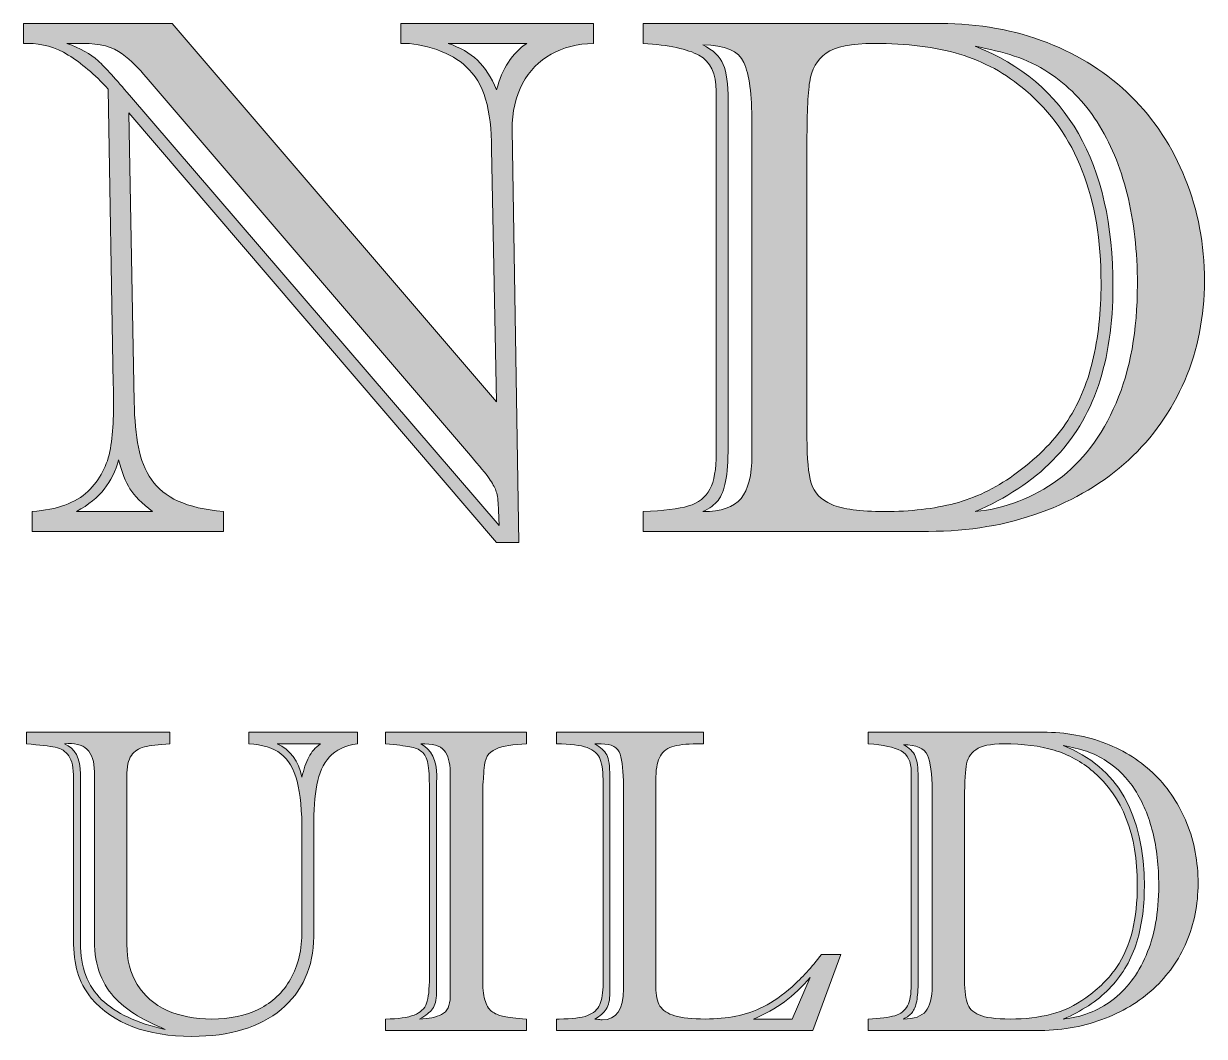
# Model space of a CAD drawing. Extents: x 489590 to 931630, y 16852 to 52972.
# Drawn here: x 492249.5 to 492321.1, y 52645.3 to 52706.8 of the extents above; entities that cross this region are included whole.
import ezdxf

# ---------------------------------------------------------------- set-up
doc = ezdxf.new("R2010")
doc.units = 0
doc.header["$LTSCALE"] = 50
doc.layers.add('Layer 1', color=7, linetype='Continuous')

# ---------------------------------------------------------------- blocks, each defined once
blk = doc.blocks.new('block 23')
at = {"layer": 'Layer 1', "lineweight": 5, "true_color": 0x969999}
h = blk.add_hatch(color=252, dxfattribs=at)
h.dxf.hatch_style = 2
edge = h.paths.add_edge_path()
edge.add_spline(control_points=[(19.4436, -11.1754), (19.4436, -11.1754), (19.4436, -11.1486), (19.4436, -11.1486), (19.4436, -11.1486), (19.7042, -11.1486), (19.7042, -11.1486), (19.7042, -11.1486), (19.7042, -11.1754), (19.7042, -11.1754), (19.6825, -11.176), (19.6634, -11.1809), (19.647, -11.19), (19.6306, -11.1991), (19.6177, -11.2123), (19.6083, -11.2297), (19.5989, -11.2471), (19.5942, -11.2679), (19.5942, -11.2923), (19.5942, -11.2923), (19.6034, -11.8511), (19.6034, -11.8511), (19.6034, -11.8511), (19.5732, -11.8511), (19.5732, -11.8511), (19.5732, -11.8511), (19.0753, -11.2694), (19.0753, -11.2694), (19.0753, -11.2694), (19.0826, -11.6606), (19.0826, -11.6606), (19.0833, -11.6849), (19.0852, -11.7055), (19.0885, -11.7222), (19.0917, -11.739), (19.0976, -11.7535), (19.106, -11.7658), (19.1145, -11.7781), (19.1266, -11.7879), (19.1423, -11.795), (19.1581, -11.8022), (19.1784, -11.8069), (19.2035, -11.8092), (19.2035, -11.8092), (19.2035, -11.836), (19.2035, -11.836), (19.2035, -11.836), (18.9448, -11.836), (18.9448, -11.836), (18.9448, -11.836), (18.9448, -11.8092), (18.9448, -11.8092), (18.9786, -11.8066), (19.0036, -11.7975), (19.02, -11.7819), (19.0364, -11.7663), (19.0466, -11.7469), (19.0505, -11.7237), (19.0544, -11.7005), (19.0557, -11.6713), (19.0544, -11.6362), (19.0544, -11.6362), (19.0476, -11.2373), (19.0476, -11.2373), (19.0291, -11.2171), (19.011, -11.2018), (18.9935, -11.1912), (18.976, -11.1807), (18.9578, -11.1754), (18.9389, -11.1754), (18.9389, -11.1754), (18.9331, -11.1754), (18.9331, -11.1754), (18.9331, -11.1754), (18.9331, -11.1486), (18.9331, -11.1486), (18.9331, -11.1486), (19.1343, -11.1486), (19.1343, -11.1486), (19.1343, -11.1486), (19.5732, -11.6606), (19.5732, -11.6606), (19.5732, -11.6606), (19.5664, -11.3181), (19.5664, -11.3181), (19.5664, -11.2918), (19.5637, -11.2695), (19.5583, -11.2511), (19.553, -11.2328), (19.544, -11.2179), (19.5313, -11.2066), (19.5222, -11.1975), (19.5091, -11.1899), (19.4921, -11.1839), (19.475, -11.1779), (19.4589, -11.1751), (19.4436, -11.1754)], knot_values=[0, 0, 0, 0, 1, 1, 1, 2, 2, 2, 3, 3, 3, 4, 4, 4, 5, 5, 5, 6, 6, 6, 7, 7, 7, 8, 8, 8, 9, 9, 9, 10, 10, 10, 11, 11, 11, 12, 12, 12, 13, 13, 13, 14, 14, 14, 15, 15, 15, 16, 16, 16, 17, 17, 17, 18, 18, 18, 19, 19, 19, 20, 20, 20, 21, 21, 21, 22, 22, 22, 23, 23, 23, 24, 24, 24, 25, 25, 25, 26, 26, 26, 27, 27, 27, 28, 28, 28, 29, 29, 29, 30, 30, 30, 31, 31, 31, 32, 32, 32, 32], degree=3, periodic=0)
edge = h.paths.add_edge_path()
edge.add_spline(control_points=[(19.5376, -11.7332), (19.5376, -11.7332), (19.0987, -11.2212), (19.0987, -11.2212), (19.0896, -11.2095), (19.0788, -11.1989), (19.0663, -11.1895), (19.0538, -11.1801), (19.0362, -11.1754), (19.0135, -11.1754), (19.0135, -11.1754), (18.9915, -11.1754), (18.9915, -11.1754), (19.0097, -11.1819), (19.0239, -11.1898), (19.0339, -11.199), (19.044, -11.2083), (19.0581, -11.2238), (19.0763, -11.2455), (19.0763, -11.2455), (19.5766, -11.8282), (19.5766, -11.8282), (19.5763, -11.8187), (19.5759, -11.8096), (19.5754, -11.8007), (19.5749, -11.7917), (19.5738, -11.7851), (19.5722, -11.7807), (19.5706, -11.7763), (19.5675, -11.7709), (19.563, -11.7644), (19.5584, -11.7579), (19.55, -11.7475), (19.5376, -11.7332)], knot_values=[0, 0, 0, 0, 1, 1, 1, 2, 2, 2, 3, 3, 3, 4, 4, 4, 5, 5, 5, 6, 6, 6, 7, 7, 7, 8, 8, 8, 9, 9, 9, 10, 10, 10, 11, 11, 11, 11], degree=3, periodic=0)
edge = h.paths.add_edge_path()
edge.add_spline(control_points=[(19.0047, -11.8092), (19.0047, -11.8092), (19.1075, -11.8092), (19.1075, -11.8092), (19.0932, -11.7981), (19.083, -11.7879), (19.077, -11.7785), (19.071, -11.7691), (19.0659, -11.7559), (19.0617, -11.739), (19.0575, -11.7543), (19.051, -11.7675), (19.0422, -11.7787), (19.0334, -11.7899), (19.0209, -11.8001), (19.0047, -11.8092)], knot_values=[0, 0, 0, 0, 1, 1, 1, 2, 2, 2, 3, 3, 3, 4, 4, 4, 5, 5, 5, 5], degree=3, periodic=0)
edge = h.paths.add_edge_path()
edge.add_spline(control_points=[(19.6141, -11.1754), (19.6141, -11.1754), (19.5074, -11.1754), (19.5074, -11.1754), (19.5237, -11.1809), (19.5369, -11.1885), (19.5471, -11.1983), (19.5574, -11.208), (19.5661, -11.2214), (19.5732, -11.2382), (19.5807, -11.2093), (19.5943, -11.1884), (19.6141, -11.1754)], knot_values=[0, 0, 0, 0, 1, 1, 1, 2, 2, 2, 3, 3, 3, 4, 4, 4, 4], degree=3, periodic=0)
h = blk.add_hatch(color=252, dxfattribs=at)
h.dxf.hatch_style = 2
edge = h.paths.add_edge_path()
edge.add_spline(control_points=[(20.1578, -11.836), (20.1578, -11.836), (19.7715, -11.836), (19.7715, -11.836), (19.7715, -11.836), (19.7715, -11.8092), (19.7715, -11.8092), (19.7988, -11.8082), (19.8192, -11.8057), (19.8329, -11.8016), (19.8465, -11.7976), (19.8562, -11.79), (19.8618, -11.779), (19.8675, -11.7679), (19.8704, -11.7517), (19.8704, -11.7303), (19.8704, -11.7303), (19.8704, -11.2402), (19.8704, -11.2402), (19.8704, -11.2162), (19.8626, -11.1999), (19.847, -11.1915), (19.8314, -11.183), (19.8062, -11.1777), (19.7715, -11.1754), (19.7715, -11.1754), (19.7715, -11.1486), (19.7715, -11.1486), (19.7715, -11.1486), (20.1739, -11.1486), (20.1739, -11.1486), (20.2261, -11.1486), (20.2743, -11.1572), (20.3183, -11.1744), (20.3623, -11.1916), (20.4001, -11.2159), (20.4318, -11.2472), (20.4635, -11.2786), (20.4879, -11.3157), (20.5051, -11.3586), (20.5223, -11.4014), (20.531, -11.4476), (20.531, -11.4969), (20.531, -11.5453), (20.5221, -11.5902), (20.5044, -11.6316), (20.4867, -11.673), (20.4613, -11.709), (20.4282, -11.7395), (20.395, -11.77), (20.3553, -11.7937), (20.3091, -11.8106), (20.2628, -11.8275), (20.2124, -11.836), (20.1578, -11.836)], knot_values=[0, 0, 0, 0, 1, 1, 1, 2, 2, 2, 3, 3, 3, 4, 4, 4, 5, 5, 5, 6, 6, 6, 7, 7, 7, 8, 8, 8, 9, 9, 9, 10, 10, 10, 11, 11, 11, 12, 12, 12, 13, 13, 13, 14, 14, 14, 15, 15, 15, 16, 16, 16, 17, 17, 17, 18, 18, 18, 18], degree=3, periodic=0)
edge = h.paths.add_edge_path()
edge.add_spline(control_points=[(19.9186, -11.7332), (19.9186, -11.7332), (19.9186, -11.2831), (19.9186, -11.2831), (19.9186, -11.2444), (19.915, -11.2172), (19.9079, -11.2015), (19.9007, -11.1857), (19.8822, -11.1777), (19.8523, -11.1773), (19.8663, -11.1845), (19.8755, -11.1933), (19.8799, -11.2039), (19.8842, -11.2145), (19.8864, -11.2306), (19.8864, -11.2524), (19.8864, -11.2524), (19.8864, -11.721), (19.8864, -11.721), (19.8864, -11.7411), (19.8853, -11.7569), (19.883, -11.7683), (19.8808, -11.7796), (19.8773, -11.7882), (19.8728, -11.7941), (19.8683, -11.7999), (19.8614, -11.805), (19.8523, -11.8092), (19.877, -11.8092), (19.8942, -11.8033), (19.904, -11.7914), (19.9137, -11.7795), (19.9186, -11.7601), (19.9186, -11.7332)], knot_values=[0, 0, 0, 0, 1, 1, 1, 2, 2, 2, 3, 3, 3, 4, 4, 4, 5, 5, 5, 6, 6, 6, 7, 7, 7, 8, 8, 8, 9, 9, 9, 10, 10, 10, 11, 11, 11, 11], degree=3, periodic=0)
edge = h.paths.add_edge_path()
edge.add_spline(control_points=[(19.9931, -11.3162), (19.9931, -11.3162), (19.9931, -11.7093), (19.9931, -11.7093), (19.9931, -11.7376), (19.9951, -11.7581), (19.999, -11.7709), (20.0029, -11.7838), (20.0121, -11.7933), (20.0267, -11.7997), (20.0414, -11.806), (20.065, -11.8092), (20.0979, -11.8092), (20.1333, -11.8092), (20.1649, -11.8055), (20.1929, -11.7982), (20.2208, -11.7909), (20.2474, -11.7781), (20.2727, -11.76), (20.3026, -11.7385), (20.326, -11.7154), (20.3429, -11.6906), (20.3598, -11.6657), (20.372, -11.6374), (20.3797, -11.6058), (20.3873, -11.5741), (20.3911, -11.5388), (20.3911, -11.4998), (20.3911, -11.3839), (20.3572, -11.297), (20.2893, -11.2392), (20.2624, -11.2162), (20.2325, -11.1997), (20.1997, -11.19), (20.1669, -11.1803), (20.1282, -11.1754), (20.0838, -11.1754), (20.0532, -11.1754), (20.0317, -11.1799), (20.0192, -11.1888), (20.0067, -11.1977), (19.9992, -11.2105), (19.9968, -11.2273), (19.9943, -11.244), (19.9931, -11.2736), (19.9931, -11.3162)], knot_values=[0, 0, 0, 0, 1, 1, 1, 2, 2, 2, 3, 3, 3, 4, 4, 4, 5, 5, 5, 6, 6, 6, 7, 7, 7, 8, 8, 8, 9, 9, 9, 10, 10, 10, 11, 11, 11, 12, 12, 12, 13, 13, 13, 14, 14, 14, 15, 15, 15, 15], degree=3, periodic=0)
edge = h.paths.add_edge_path()
edge.add_spline(control_points=[(20.2206, -11.8092), (20.2622, -11.805), (20.2995, -11.7906), (20.3327, -11.7663), (20.3658, -11.7419), (20.392, -11.7074), (20.4114, -11.6625), (20.4307, -11.6177), (20.4403, -11.5641), (20.4403, -11.5018), (20.4403, -11.457), (20.4357, -11.4161), (20.4264, -11.379), (20.4172, -11.342), (20.4036, -11.3096), (20.3858, -11.2818), (20.3679, -11.2541), (20.3462, -11.2319), (20.3205, -11.2153), (20.3056, -11.2053), (20.29, -11.1976), (20.2737, -11.1925), (20.2575, -11.1873), (20.2398, -11.1829), (20.2206, -11.1793), (20.345, -11.2283), (20.4072, -11.3368), (20.4072, -11.5047), (20.4072, -11.5551), (20.4006, -11.5997), (20.3875, -11.6387), (20.3743, -11.6776), (20.3538, -11.7113), (20.3259, -11.7398), (20.2979, -11.7682), (20.2628, -11.7913), (20.2206, -11.8092)], knot_values=[0, 0, 0, 0, 1, 1, 1, 2, 2, 2, 3, 3, 3, 4, 4, 4, 5, 5, 5, 6, 6, 6, 7, 7, 7, 8, 8, 8, 9, 9, 9, 10, 10, 10, 11, 11, 11, 12, 12, 12, 12], degree=3, periodic=0)
h = blk.add_hatch(color=252, dxfattribs=at)
h.dxf.hatch_style = 2
edge = h.paths.add_edge_path()
edge.add_spline(control_points=[(19.0006, -12.3888), (19.0006, -12.3888), (19.0006, -12.1706), (19.0006, -12.1706), (19.0006, -12.1563), (18.9985, -12.1461), (18.9942, -12.1399), (18.9899, -12.1337), (18.9838, -12.1298), (18.9758, -12.1283), (18.9679, -12.1267), (18.9549, -12.1252), (18.9368, -12.1237), (18.9368, -12.1237), (18.9368, -12.1079), (18.9368, -12.1079), (18.9368, -12.1079), (19.1309, -12.1079), (19.1309, -12.1079), (19.1309, -12.1079), (19.1309, -12.1237), (19.1309, -12.1237), (19.1156, -12.1246), (19.1042, -12.126), (19.0965, -12.1278), (19.0889, -12.1297), (19.083, -12.1335), (19.0789, -12.1394), (19.0748, -12.1453), (19.0728, -12.1548), (19.0728, -12.1678), (19.0728, -12.1678), (19.0728, -12.3951), (19.0728, -12.3951), (19.0728, -12.4161), (19.0775, -12.4343), (19.0869, -12.4496), (19.0964, -12.465), (19.1098, -12.4766), (19.1272, -12.4845), (19.1445, -12.4923), (19.1648, -12.4962), (19.1879, -12.4962), (19.2121, -12.4962), (19.2333, -12.4917), (19.2516, -12.4827), (19.2698, -12.4738), (19.2841, -12.4602), (19.2944, -12.4421), (19.3047, -12.4239), (19.3098, -12.4021), (19.3098, -12.3765), (19.3098, -12.3765), (19.3098, -12.2445), (19.3098, -12.2445), (19.3098, -12.2147), (19.3076, -12.1914), (19.3032, -12.1744), (19.2989, -12.1574), (19.2915, -12.1449), (19.2812, -12.137), (19.2709, -12.1291), (19.2564, -12.1246), (19.2377, -12.1237), (19.2377, -12.1237), (19.2377, -12.1079), (19.2377, -12.1079), (19.2377, -12.1079), (19.3849, -12.1079), (19.3849, -12.1079), (19.3849, -12.1079), (19.3849, -12.1237), (19.3849, -12.1237), (19.3681, -12.126), (19.3554, -12.1319), (19.3469, -12.1414), (19.3384, -12.151), (19.3327, -12.1635), (19.3299, -12.1791), (19.327, -12.1947), (19.3256, -12.2139), (19.3256, -12.2368), (19.3256, -12.2368), (19.3256, -12.3848), (19.3256, -12.3848), (19.3256, -12.4052), (19.3218, -12.4238), (19.3143, -12.4405), (19.3067, -12.4572), (19.2958, -12.4715), (19.2815, -12.4834), (19.2672, -12.4954), (19.2499, -12.5044), (19.2298, -12.5105), (19.2097, -12.5166), (19.1867, -12.5197), (19.1609, -12.5197), (19.0995, -12.5197), (19.0541, -12.5024), (19.0247, -12.4678), (19.0157, -12.4568), (19.0094, -12.4451), (19.0059, -12.4329), (19.0024, -12.4207), (19.0006, -12.406), (19.0006, -12.3888)], knot_values=[0, 0, 0, 0, 1, 1, 1, 2, 2, 2, 3, 3, 3, 4, 4, 4, 5, 5, 5, 6, 6, 6, 7, 7, 7, 8, 8, 8, 9, 9, 9, 10, 10, 10, 11, 11, 11, 12, 12, 12, 13, 13, 13, 14, 14, 14, 15, 15, 15, 16, 16, 16, 17, 17, 17, 18, 18, 18, 19, 19, 19, 20, 20, 20, 21, 21, 21, 22, 22, 22, 23, 23, 23, 24, 24, 24, 25, 25, 25, 26, 26, 26, 27, 27, 27, 28, 28, 28, 29, 29, 29, 30, 30, 30, 31, 31, 31, 32, 32, 32, 33, 33, 33, 34, 34, 34, 35, 35, 35, 35], degree=3, periodic=0)
edge = h.paths.add_edge_path()
edge.add_spline(control_points=[(19.0289, -12.3905), (19.0289, -12.3905), (19.0289, -12.1617), (19.0289, -12.1617), (19.0289, -12.1335), (19.0154, -12.1208), (18.9883, -12.1237), (19.0028, -12.1294), (19.0101, -12.1432), (19.0101, -12.1649), (19.0101, -12.1649), (19.0101, -12.3934), (19.0101, -12.3934), (19.0101, -12.4261), (19.0196, -12.4516), (19.0387, -12.47), (19.0578, -12.4884), (19.0864, -12.5018), (19.1246, -12.5102), (19.1099, -12.5039), (19.0974, -12.4978), (19.0871, -12.4917), (19.0768, -12.4857), (19.0671, -12.4782), (19.0582, -12.4693), (19.0492, -12.4603), (19.0421, -12.4492), (19.0368, -12.4361), (19.0316, -12.4229), (19.0289, -12.4077), (19.0289, -12.3905)], knot_values=[0, 0, 0, 0, 1, 1, 1, 2, 2, 2, 3, 3, 3, 4, 4, 4, 5, 5, 5, 6, 6, 6, 7, 7, 7, 8, 8, 8, 9, 9, 9, 10, 10, 10, 10], degree=3, periodic=0)
edge = h.paths.add_edge_path()
edge.add_spline(control_points=[(19.335, -12.1237), (19.335, -12.1237), (19.2763, -12.1237), (19.2763, -12.1237), (19.2939, -12.1317), (19.3051, -12.1468), (19.3098, -12.1689), (19.3121, -12.158), (19.3151, -12.149), (19.3189, -12.1417), (19.3226, -12.1345), (19.328, -12.1285), (19.335, -12.1237)], knot_values=[0, 0, 0, 0, 1, 1, 1, 2, 2, 2, 3, 3, 3, 4, 4, 4, 4], degree=3, periodic=0)
h = blk.add_hatch(color=252, dxfattribs=at)
h.dxf.hatch_style = 2
edge = h.paths.add_edge_path()
edge.add_spline(control_points=[(19.4229, -12.1079), (19.4229, -12.1079), (19.6136, -12.1079), (19.6136, -12.1079), (19.6136, -12.1079), (19.6136, -12.1237), (19.6136, -12.1237), (19.5957, -12.1241), (19.5818, -12.1264), (19.572, -12.1307), (19.5621, -12.135), (19.5568, -12.1436), (19.5561, -12.1566), (19.5557, -12.1646), (19.5553, -12.171), (19.5549, -12.1756), (19.5546, -12.1803), (19.5544, -12.1824), (19.5544, -12.1818), (19.5544, -12.1818), (19.5544, -12.4458), (19.5544, -12.4458), (19.5544, -12.4571), (19.5556, -12.466), (19.5579, -12.4727), (19.5603, -12.4794), (19.5637, -12.4842), (19.5681, -12.487), (19.5725, -12.4899), (19.5776, -12.4918), (19.5833, -12.4929), (19.589, -12.494), (19.5991, -12.4951), (19.6136, -12.4962), (19.6136, -12.4962), (19.6136, -12.5119), (19.6136, -12.5119), (19.6136, -12.5119), (19.4229, -12.5119), (19.4229, -12.5119), (19.4229, -12.5119), (19.4229, -12.4962), (19.4229, -12.4962), (19.4399, -12.496), (19.4528, -12.4942), (19.4615, -12.4909), (19.4701, -12.4876), (19.4758, -12.4822), (19.4783, -12.4749), (19.4809, -12.4675), (19.4822, -12.4558), (19.4822, -12.4398), (19.4822, -12.4398), (19.4822, -12.1841), (19.4822, -12.1841), (19.4822, -12.1688), (19.4815, -12.1575), (19.4801, -12.1502), (19.4786, -12.1428), (19.4759, -12.1375), (19.4719, -12.1343), (19.4679, -12.131), (19.4625, -12.1288), (19.4557, -12.1276), (19.4489, -12.1263), (19.438, -12.125), (19.4229, -12.1237), (19.4229, -12.1237), (19.4229, -12.1079), (19.4229, -12.1079)], knot_values=[0, 0, 0, 0, 1, 1, 1, 2, 2, 2, 3, 3, 3, 4, 4, 4, 5, 5, 5, 6, 6, 6, 7, 7, 7, 8, 8, 8, 9, 9, 9, 10, 10, 10, 11, 11, 11, 12, 12, 12, 13, 13, 13, 14, 14, 14, 15, 15, 15, 16, 16, 16, 17, 17, 17, 18, 18, 18, 19, 19, 19, 20, 20, 20, 21, 21, 21, 22, 22, 22, 23, 23, 23, 23], degree=3, periodic=0)
edge = h.paths.add_edge_path()
edge.add_spline(control_points=[(19.4917, -12.1758), (19.4917, -12.1758), (19.4917, -12.461), (19.4917, -12.461), (19.4917, -12.4707), (19.4899, -12.4779), (19.4865, -12.4824), (19.4831, -12.487), (19.4772, -12.4916), (19.4688, -12.4962), (19.4812, -12.4958), (19.4912, -12.4938), (19.4988, -12.49), (19.5065, -12.4863), (19.5103, -12.4781), (19.5103, -12.4656), (19.5103, -12.4656), (19.5103, -12.1617), (19.5103, -12.1617), (19.5103, -12.1488), (19.5076, -12.139), (19.5022, -12.1326), (19.4969, -12.1261), (19.4863, -12.1231), (19.4705, -12.1237), (19.485, -12.1313), (19.4922, -12.1458), (19.4922, -12.1672), (19.4922, -12.1687), (19.4922, -12.1702), (19.4921, -12.1715), (19.492, -12.1728), (19.4918, -12.1743), (19.4917, -12.1758)], knot_values=[0, 0, 0, 0, 1, 1, 1, 2, 2, 2, 3, 3, 3, 4, 4, 4, 5, 5, 5, 6, 6, 6, 7, 7, 7, 8, 8, 8, 9, 9, 9, 10, 10, 10, 11, 11, 11, 11], degree=3, periodic=0)
h = blk.add_hatch(color=252, dxfattribs=at)
h.dxf.hatch_style = 2
edge = h.paths.add_edge_path()
edge.add_spline(control_points=[(19.6543, -12.1237), (19.6543, -12.1237), (19.6543, -12.1079), (19.6543, -12.1079), (19.6543, -12.1079), (19.8533, -12.1079), (19.8533, -12.1079), (19.8533, -12.1079), (19.8533, -12.1237), (19.8533, -12.1237), (19.8533, -12.1237), (19.8444, -12.1237), (19.8444, -12.1237), (19.8295, -12.1237), (19.8181, -12.125), (19.8102, -12.1277), (19.8023, -12.1303), (19.7967, -12.1353), (19.7934, -12.1424), (19.7902, -12.1496), (19.7886, -12.1598), (19.7886, -12.1729), (19.7886, -12.1729), (19.7886, -12.4532), (19.7886, -12.4532), (19.7886, -12.4641), (19.7904, -12.4726), (19.7942, -12.4786), (19.7979, -12.4846), (19.8046, -12.489), (19.8143, -12.4919), (19.8241, -12.4948), (19.8378, -12.4962), (19.8556, -12.4962), (19.8706, -12.4962), (19.8845, -12.4949), (19.8971, -12.4925), (19.9097, -12.49), (19.9222, -12.4856), (19.9346, -12.4793), (19.947, -12.473), (19.9598, -12.464), (19.973, -12.4524), (19.9861, -12.4407), (19.9994, -12.4262), (20.0128, -12.4089), (20.0128, -12.4089), (20.0391, -12.4089), (20.0391, -12.4089), (20.0391, -12.4089), (20.001, -12.5119), (20.001, -12.5119), (20.001, -12.5119), (19.6543, -12.5119), (19.6543, -12.5119), (19.6543, -12.5119), (19.6543, -12.4962), (19.6543, -12.4962), (19.6543, -12.4962), (19.658, -12.4962), (19.658, -12.4962), (19.6752, -12.4962), (19.6879, -12.4946), (19.6961, -12.4915), (19.7043, -12.4883), (19.7099, -12.4834), (19.7128, -12.4766), (19.7158, -12.4698), (19.7173, -12.4603), (19.7173, -12.4481), (19.7173, -12.4481), (19.7173, -12.1772), (19.7173, -12.1772), (19.7173, -12.1629), (19.716, -12.1521), (19.7134, -12.1449), (19.7108, -12.1376), (19.705, -12.1323), (19.6959, -12.1288), (19.6869, -12.1254), (19.673, -12.1237), (19.6543, -12.1237)], knot_values=[0, 0, 0, 0, 1, 1, 1, 2, 2, 2, 3, 3, 3, 4, 4, 4, 5, 5, 5, 6, 6, 6, 7, 7, 7, 8, 8, 8, 9, 9, 9, 10, 10, 10, 11, 11, 11, 12, 12, 12, 13, 13, 13, 14, 14, 14, 15, 15, 15, 16, 16, 16, 17, 17, 17, 18, 18, 18, 19, 19, 19, 20, 20, 20, 21, 21, 21, 22, 22, 22, 23, 23, 23, 24, 24, 24, 25, 25, 25, 26, 26, 26, 27, 27, 27, 27], degree=3, periodic=0)
edge = h.paths.add_edge_path()
edge.add_spline(control_points=[(19.7264, -12.1678), (19.7264, -12.1678), (19.7264, -12.461), (19.7264, -12.461), (19.7264, -12.4703), (19.7248, -12.4776), (19.7214, -12.4827), (19.7181, -12.4879), (19.713, -12.4924), (19.7061, -12.4962), (19.7069, -12.4962), (19.7085, -12.4964), (19.711, -12.4968), (19.7134, -12.4971), (19.7151, -12.4973), (19.7158, -12.4973), (19.7351, -12.4973), (19.7448, -12.4834), (19.7448, -12.4555), (19.7448, -12.4555), (19.7448, -12.1806), (19.7448, -12.1806), (19.7448, -12.1614), (19.7433, -12.1471), (19.7403, -12.1377), (19.7374, -12.1284), (19.7288, -12.1237), (19.7147, -12.1237), (19.7147, -12.1237), (19.7061, -12.1237), (19.7061, -12.1237), (19.7139, -12.1283), (19.7193, -12.1332), (19.7221, -12.1386), (19.725, -12.1439), (19.7264, -12.1536), (19.7264, -12.1678)], knot_values=[0, 0, 0, 0, 1, 1, 1, 2, 2, 2, 3, 3, 3, 4, 4, 4, 5, 5, 5, 6, 6, 6, 7, 7, 7, 8, 8, 8, 9, 9, 9, 10, 10, 10, 11, 11, 11, 12, 12, 12, 12], degree=3, periodic=0)
edge = h.paths.add_edge_path()
edge.add_spline(control_points=[(19.9206, -12.4962), (19.9206, -12.4962), (19.973, -12.4962), (19.973, -12.4962), (19.973, -12.4962), (19.9976, -12.4398), (19.9976, -12.4398), (19.9867, -12.4528), (19.9751, -12.4638), (19.9628, -12.4728), (19.9505, -12.4819), (19.9364, -12.4897), (19.9206, -12.4962)], knot_values=[0, 0, 0, 0, 1, 1, 1, 2, 2, 2, 3, 3, 3, 4, 4, 4, 4], degree=3, periodic=0)
h = blk.add_hatch(color=252, dxfattribs=at)
h.dxf.hatch_style = 2
edge = h.paths.add_edge_path()
edge.add_spline(control_points=[(20.3031, -12.5119), (20.3031, -12.5119), (20.076, -12.5119), (20.076, -12.5119), (20.076, -12.5119), (20.076, -12.4962), (20.076, -12.4962), (20.0921, -12.4956), (20.1041, -12.4941), (20.1121, -12.4917), (20.1201, -12.4894), (20.1258, -12.4849), (20.1292, -12.4784), (20.1325, -12.472), (20.1342, -12.4624), (20.1342, -12.4498), (20.1342, -12.4498), (20.1342, -12.1617), (20.1342, -12.1617), (20.1342, -12.1476), (20.1296, -12.1381), (20.1204, -12.1331), (20.1113, -12.1282), (20.0965, -12.125), (20.076, -12.1237), (20.076, -12.1237), (20.076, -12.1079), (20.076, -12.1079), (20.076, -12.1079), (20.3125, -12.1079), (20.3125, -12.1079), (20.3433, -12.1079), (20.3716, -12.113), (20.3974, -12.1231), (20.4233, -12.1332), (20.4455, -12.1475), (20.4642, -12.1659), (20.4828, -12.1843), (20.4971, -12.2061), (20.5072, -12.2313), (20.5174, -12.2565), (20.5224, -12.2836), (20.5224, -12.3127), (20.5224, -12.3411), (20.5172, -12.3675), (20.5068, -12.3918), (20.4964, -12.4162), (20.4815, -12.4373), (20.462, -12.4552), (20.4425, -12.4732), (20.4192, -12.4871), (20.392, -12.497), (20.3648, -12.507), (20.3352, -12.5119), (20.3031, -12.5119)], knot_values=[0, 0, 0, 0, 1, 1, 1, 2, 2, 2, 3, 3, 3, 4, 4, 4, 5, 5, 5, 6, 6, 6, 7, 7, 7, 8, 8, 8, 9, 9, 9, 10, 10, 10, 11, 11, 11, 12, 12, 12, 13, 13, 13, 14, 14, 14, 15, 15, 15, 16, 16, 16, 17, 17, 17, 18, 18, 18, 18], degree=3, periodic=0)
edge = h.paths.add_edge_path()
edge.add_spline(control_points=[(20.1625, -12.4515), (20.1625, -12.4515), (20.1625, -12.187), (20.1625, -12.187), (20.1625, -12.1642), (20.1604, -12.1483), (20.1562, -12.139), (20.152, -12.1297), (20.1411, -12.125), (20.1236, -12.1248), (20.1318, -12.129), (20.1372, -12.1342), (20.1397, -12.1404), (20.1423, -12.1466), (20.1436, -12.1561), (20.1436, -12.1689), (20.1436, -12.1689), (20.1436, -12.4444), (20.1436, -12.4444), (20.1436, -12.4562), (20.1429, -12.4654), (20.1416, -12.4721), (20.1403, -12.4788), (20.1383, -12.4839), (20.1356, -12.4873), (20.1329, -12.4907), (20.1289, -12.4937), (20.1236, -12.4962), (20.1381, -12.4962), (20.1482, -12.4927), (20.1539, -12.4857), (20.1597, -12.4788), (20.1625, -12.4674), (20.1625, -12.4515)], knot_values=[0, 0, 0, 0, 1, 1, 1, 2, 2, 2, 3, 3, 3, 4, 4, 4, 5, 5, 5, 6, 6, 6, 7, 7, 7, 8, 8, 8, 9, 9, 9, 10, 10, 10, 11, 11, 11, 11], degree=3, periodic=0)
edge = h.paths.add_edge_path()
edge.add_spline(control_points=[(20.2063, -12.2064), (20.2063, -12.2064), (20.2063, -12.4375), (20.2063, -12.4375), (20.2063, -12.4541), (20.2075, -12.4662), (20.2098, -12.4737), (20.212, -12.4813), (20.2175, -12.4869), (20.2261, -12.4906), (20.2347, -12.4943), (20.2486, -12.4962), (20.2679, -12.4962), (20.2887, -12.4962), (20.3073, -12.494), (20.3237, -12.4897), (20.3401, -12.4855), (20.3558, -12.478), (20.3707, -12.4673), (20.3882, -12.4547), (20.402, -12.4411), (20.4119, -12.4265), (20.4218, -12.4119), (20.429, -12.3953), (20.4335, -12.3767), (20.438, -12.358), (20.4402, -12.3373), (20.4402, -12.3144), (20.4402, -12.2462), (20.4203, -12.1952), (20.3804, -12.1612), (20.3645, -12.1476), (20.347, -12.138), (20.3277, -12.1323), (20.3084, -12.1265), (20.2857, -12.1237), (20.2596, -12.1237), (20.2416, -12.1237), (20.229, -12.1263), (20.2216, -12.1316), (20.2143, -12.1368), (20.2099, -12.1443), (20.2085, -12.1542), (20.207, -12.164), (20.2063, -12.1814), (20.2063, -12.2064)], knot_values=[0, 0, 0, 0, 1, 1, 1, 2, 2, 2, 3, 3, 3, 4, 4, 4, 5, 5, 5, 6, 6, 6, 7, 7, 7, 8, 8, 8, 9, 9, 9, 10, 10, 10, 11, 11, 11, 12, 12, 12, 13, 13, 13, 14, 14, 14, 15, 15, 15, 15], degree=3, periodic=0)
edge = h.paths.add_edge_path()
edge.add_spline(control_points=[(20.34, -12.4962), (20.3645, -12.4937), (20.3864, -12.4853), (20.4059, -12.471), (20.4254, -12.4567), (20.4408, -12.4363), (20.4521, -12.41), (20.4635, -12.3837), (20.4692, -12.3522), (20.4692, -12.3155), (20.4692, -12.2892), (20.4665, -12.2651), (20.461, -12.2434), (20.4556, -12.2216), (20.4476, -12.2026), (20.4371, -12.1862), (20.4266, -12.1699), (20.4138, -12.1569), (20.3987, -12.1472), (20.3899, -12.1413), (20.3808, -12.1368), (20.3712, -12.1337), (20.3617, -12.1307), (20.3513, -12.1281), (20.34, -12.126), (20.4131, -12.1548), (20.4497, -12.2186), (20.4497, -12.3172), (20.4497, -12.3468), (20.4458, -12.3731), (20.4381, -12.396), (20.4304, -12.4189), (20.4183, -12.4387), (20.4019, -12.4554), (20.3855, -12.4721), (20.3648, -12.4857), (20.34, -12.4962)], knot_values=[0, 0, 0, 0, 1, 1, 1, 2, 2, 2, 3, 3, 3, 4, 4, 4, 5, 5, 5, 6, 6, 6, 7, 7, 7, 8, 8, 8, 9, 9, 9, 10, 10, 10, 11, 11, 11, 12, 12, 12, 12], degree=3, periodic=0)
at = {"layer": 'Layer 1', "color": 252, "lineweight": 5, "true_color": 0x969999}
for points, knots in [([(19.4436, -11.1754), (19.4436, -11.1754), (19.4436, -11.1486), (19.4436, -11.1486), (19.4436, -11.1486), (19.7042, -11.1486), (19.7042, -11.1486), (19.7042, -11.1486), (19.7042, -11.1754), (19.7042, -11.1754), (19.6825, -11.176), (19.6634, -11.1809), (19.647, -11.19), (19.6306, -11.1991), (19.6177, -11.2123), (19.6083, -11.2297), (19.5989, -11.2471), (19.5942, -11.2679), (19.5942, -11.2923), (19.5942, -11.2923), (19.6034, -11.8511), (19.6034, -11.8511), (19.6034, -11.8511), (19.5732, -11.8511), (19.5732, -11.8511), (19.5732, -11.8511), (19.0753, -11.2694), (19.0753, -11.2694), (19.0753, -11.2694), (19.0826, -11.6606), (19.0826, -11.6606), (19.0833, -11.6849), (19.0852, -11.7055), (19.0885, -11.7222), (19.0917, -11.739), (19.0976, -11.7535), (19.106, -11.7658), (19.1145, -11.7781), (19.1266, -11.7879), (19.1423, -11.795), (19.1581, -11.8022), (19.1784, -11.8069), (19.2035, -11.8092), (19.2035, -11.8092), (19.2035, -11.836), (19.2035, -11.836), (19.2035, -11.836), (18.9448, -11.836), (18.9448, -11.836), (18.9448, -11.836), (18.9448, -11.8092), (18.9448, -11.8092), (18.9786, -11.8066), (19.0036, -11.7975), (19.02, -11.7819), (19.0364, -11.7663), (19.0466, -11.7469), (19.0505, -11.7237), (19.0544, -11.7005), (19.0557, -11.6713), (19.0544, -11.6362), (19.0544, -11.6362), (19.0476, -11.2373), (19.0476, -11.2373), (19.0291, -11.2171), (19.011, -11.2018), (18.9935, -11.1912), (18.976, -11.1807), (18.9578, -11.1754), (18.9389, -11.1754), (18.9389, -11.1754), (18.9331, -11.1754), (18.9331, -11.1754), (18.9331, -11.1754), (18.9331, -11.1486), (18.9331, -11.1486), (18.9331, -11.1486), (19.1343, -11.1486), (19.1343, -11.1486), (19.1343, -11.1486), (19.5732, -11.6606), (19.5732, -11.6606), (19.5732, -11.6606), (19.5664, -11.3181), (19.5664, -11.3181), (19.5664, -11.2918), (19.5637, -11.2695), (19.5583, -11.2511), (19.553, -11.2328), (19.544, -11.2179), (19.5313, -11.2066), (19.5222, -11.1975), (19.5091, -11.1899), (19.4921, -11.1839), (19.475, -11.1779), (19.4589, -11.1751), (19.4436, -11.1754)], [0, 0, 0, 0, 1, 1, 1, 2, 2, 2, 3, 3, 3, 4, 4, 4, 5, 5, 5, 6, 6, 6, 7, 7, 7, 8, 8, 8, 9, 9, 9, 10, 10, 10, 11, 11, 11, 12, 12, 12, 13, 13, 13, 14, 14, 14, 15, 15, 15, 16, 16, 16, 17, 17, 17, 18, 18, 18, 19, 19, 19, 20, 20, 20, 21, 21, 21, 22, 22, 22, 23, 23, 23, 24, 24, 24, 25, 25, 25, 26, 26, 26, 27, 27, 27, 28, 28, 28, 29, 29, 29, 30, 30, 30, 31, 31, 31, 32, 32, 32, 32]), ([(20.1578, -11.836), (20.1578, -11.836), (19.7715, -11.836), (19.7715, -11.836), (19.7715, -11.836), (19.7715, -11.8092), (19.7715, -11.8092), (19.7988, -11.8082), (19.8192, -11.8057), (19.8329, -11.8016), (19.8465, -11.7976), (19.8562, -11.79), (19.8618, -11.779), (19.8675, -11.7679), (19.8704, -11.7517), (19.8704, -11.7303), (19.8704, -11.7303), (19.8704, -11.2402), (19.8704, -11.2402), (19.8704, -11.2162), (19.8626, -11.1999), (19.847, -11.1915), (19.8314, -11.183), (19.8062, -11.1777), (19.7715, -11.1754), (19.7715, -11.1754), (19.7715, -11.1486), (19.7715, -11.1486), (19.7715, -11.1486), (20.1739, -11.1486), (20.1739, -11.1486), (20.2261, -11.1486), (20.2743, -11.1572), (20.3183, -11.1744), (20.3623, -11.1916), (20.4001, -11.2159), (20.4318, -11.2472), (20.4635, -11.2786), (20.4879, -11.3157), (20.5051, -11.3586), (20.5223, -11.4014), (20.531, -11.4476), (20.531, -11.4969), (20.531, -11.5453), (20.5221, -11.5902), (20.5044, -11.6316), (20.4867, -11.673), (20.4613, -11.709), (20.4282, -11.7395), (20.395, -11.77), (20.3553, -11.7937), (20.3091, -11.8106), (20.2628, -11.8275), (20.2124, -11.836), (20.1578, -11.836)], [0, 0, 0, 0, 1, 1, 1, 2, 2, 2, 3, 3, 3, 4, 4, 4, 5, 5, 5, 6, 6, 6, 7, 7, 7, 8, 8, 8, 9, 9, 9, 10, 10, 10, 11, 11, 11, 12, 12, 12, 13, 13, 13, 14, 14, 14, 15, 15, 15, 16, 16, 16, 17, 17, 17, 18, 18, 18, 18]), ([(19.5376, -11.7332), (19.5376, -11.7332), (19.0987, -11.2212), (19.0987, -11.2212), (19.0896, -11.2095), (19.0788, -11.1989), (19.0663, -11.1895), (19.0538, -11.1801), (19.0362, -11.1754), (19.0135, -11.1754), (19.0135, -11.1754), (18.9915, -11.1754), (18.9915, -11.1754), (19.0097, -11.1819), (19.0239, -11.1898), (19.0339, -11.199), (19.044, -11.2083), (19.0581, -11.2238), (19.0763, -11.2455), (19.0763, -11.2455), (19.5766, -11.8282), (19.5766, -11.8282), (19.5763, -11.8187), (19.5759, -11.8096), (19.5754, -11.8007), (19.5749, -11.7917), (19.5738, -11.7851), (19.5722, -11.7807), (19.5706, -11.7763), (19.5675, -11.7709), (19.563, -11.7644), (19.5584, -11.7579), (19.55, -11.7475), (19.5376, -11.7332)], [0, 0, 0, 0, 1, 1, 1, 2, 2, 2, 3, 3, 3, 4, 4, 4, 5, 5, 5, 6, 6, 6, 7, 7, 7, 8, 8, 8, 9, 9, 9, 10, 10, 10, 11, 11, 11, 11]), ([(19.6141, -11.1754), (19.6141, -11.1754), (19.5074, -11.1754), (19.5074, -11.1754), (19.5237, -11.1809), (19.5369, -11.1885), (19.5471, -11.1983), (19.5574, -11.208), (19.5661, -11.2214), (19.5732, -11.2382), (19.5807, -11.2093), (19.5943, -11.1884), (19.6141, -11.1754)], [0, 0, 0, 0, 1, 1, 1, 2, 2, 2, 3, 3, 3, 4, 4, 4, 4]), ([(19.9186, -11.7332), (19.9186, -11.7332), (19.9186, -11.2831), (19.9186, -11.2831), (19.9186, -11.2444), (19.915, -11.2172), (19.9079, -11.2015), (19.9007, -11.1857), (19.8822, -11.1777), (19.8523, -11.1773), (19.8663, -11.1845), (19.8755, -11.1933), (19.8799, -11.2039), (19.8842, -11.2145), (19.8864, -11.2306), (19.8864, -11.2524), (19.8864, -11.2524), (19.8864, -11.721), (19.8864, -11.721), (19.8864, -11.7411), (19.8853, -11.7569), (19.883, -11.7683), (19.8808, -11.7796), (19.8773, -11.7882), (19.8728, -11.7941), (19.8683, -11.7999), (19.8614, -11.805), (19.8523, -11.8092), (19.877, -11.8092), (19.8942, -11.8033), (19.904, -11.7914), (19.9137, -11.7795), (19.9186, -11.7601), (19.9186, -11.7332)], [0, 0, 0, 0, 1, 1, 1, 2, 2, 2, 3, 3, 3, 4, 4, 4, 5, 5, 5, 6, 6, 6, 7, 7, 7, 8, 8, 8, 9, 9, 9, 10, 10, 10, 11, 11, 11, 11]), ([(19.9931, -11.3162), (19.9931, -11.3162), (19.9931, -11.7093), (19.9931, -11.7093), (19.9931, -11.7376), (19.9951, -11.7581), (19.999, -11.7709), (20.0029, -11.7838), (20.0121, -11.7933), (20.0267, -11.7997), (20.0414, -11.806), (20.065, -11.8092), (20.0979, -11.8092), (20.1333, -11.8092), (20.1649, -11.8055), (20.1929, -11.7982), (20.2208, -11.7909), (20.2474, -11.7781), (20.2727, -11.76), (20.3026, -11.7385), (20.326, -11.7154), (20.3429, -11.6906), (20.3598, -11.6657), (20.372, -11.6374), (20.3797, -11.6058), (20.3873, -11.5741), (20.3911, -11.5388), (20.3911, -11.4998), (20.3911, -11.3839), (20.3572, -11.297), (20.2893, -11.2392), (20.2624, -11.2162), (20.2325, -11.1997), (20.1997, -11.19), (20.1669, -11.1803), (20.1282, -11.1754), (20.0838, -11.1754), (20.0532, -11.1754), (20.0317, -11.1799), (20.0192, -11.1888), (20.0067, -11.1977), (19.9992, -11.2105), (19.9968, -11.2273), (19.9943, -11.244), (19.9931, -11.2736), (19.9931, -11.3162)], [0, 0, 0, 0, 1, 1, 1, 2, 2, 2, 3, 3, 3, 4, 4, 4, 5, 5, 5, 6, 6, 6, 7, 7, 7, 8, 8, 8, 9, 9, 9, 10, 10, 10, 11, 11, 11, 12, 12, 12, 13, 13, 13, 14, 14, 14, 15, 15, 15, 15]), ([(20.2206, -11.8092), (20.2622, -11.805), (20.2995, -11.7906), (20.3327, -11.7663), (20.3658, -11.7419), (20.392, -11.7074), (20.4114, -11.6625), (20.4307, -11.6177), (20.4403, -11.5641), (20.4403, -11.5018), (20.4403, -11.457), (20.4357, -11.4161), (20.4264, -11.379), (20.4172, -11.342), (20.4036, -11.3096), (20.3858, -11.2818), (20.3679, -11.2541), (20.3462, -11.2319), (20.3205, -11.2153), (20.3056, -11.2053), (20.29, -11.1976), (20.2737, -11.1925), (20.2575, -11.1873), (20.2398, -11.1829), (20.2206, -11.1793), (20.345, -11.2283), (20.4072, -11.3368), (20.4072, -11.5047), (20.4072, -11.5551), (20.4006, -11.5997), (20.3875, -11.6387), (20.3743, -11.6776), (20.3538, -11.7113), (20.3259, -11.7398), (20.2979, -11.7682), (20.2628, -11.7913), (20.2206, -11.8092)], [0, 0, 0, 0, 1, 1, 1, 2, 2, 2, 3, 3, 3, 4, 4, 4, 5, 5, 5, 6, 6, 6, 7, 7, 7, 8, 8, 8, 9, 9, 9, 10, 10, 10, 11, 11, 11, 12, 12, 12, 12]), ([(19.0047, -11.8092), (19.0047, -11.8092), (19.1075, -11.8092), (19.1075, -11.8092), (19.0932, -11.7981), (19.083, -11.7879), (19.077, -11.7785), (19.071, -11.7691), (19.0659, -11.7559), (19.0617, -11.739), (19.0575, -11.7543), (19.051, -11.7675), (19.0422, -11.7787), (19.0334, -11.7899), (19.0209, -11.8001), (19.0047, -11.8092)], [0, 0, 0, 0, 1, 1, 1, 2, 2, 2, 3, 3, 3, 4, 4, 4, 5, 5, 5, 5]), ([(19.0006, -12.3888), (19.0006, -12.3888), (19.0006, -12.1706), (19.0006, -12.1706), (19.0006, -12.1563), (18.9985, -12.1461), (18.9942, -12.1399), (18.9899, -12.1337), (18.9838, -12.1298), (18.9758, -12.1283), (18.9679, -12.1267), (18.9549, -12.1252), (18.9368, -12.1237), (18.9368, -12.1237), (18.9368, -12.1079), (18.9368, -12.1079), (18.9368, -12.1079), (19.1309, -12.1079), (19.1309, -12.1079), (19.1309, -12.1079), (19.1309, -12.1237), (19.1309, -12.1237), (19.1156, -12.1246), (19.1042, -12.126), (19.0965, -12.1278), (19.0889, -12.1297), (19.083, -12.1335), (19.0789, -12.1394), (19.0748, -12.1453), (19.0728, -12.1548), (19.0728, -12.1678), (19.0728, -12.1678), (19.0728, -12.3951), (19.0728, -12.3951), (19.0728, -12.4161), (19.0775, -12.4343), (19.0869, -12.4496), (19.0964, -12.465), (19.1098, -12.4766), (19.1272, -12.4845), (19.1445, -12.4923), (19.1648, -12.4962), (19.1879, -12.4962), (19.2121, -12.4962), (19.2333, -12.4917), (19.2516, -12.4827), (19.2698, -12.4738), (19.2841, -12.4602), (19.2944, -12.4421), (19.3047, -12.4239), (19.3098, -12.4021), (19.3098, -12.3765), (19.3098, -12.3765), (19.3098, -12.2445), (19.3098, -12.2445), (19.3098, -12.2147), (19.3076, -12.1914), (19.3032, -12.1744), (19.2989, -12.1574), (19.2915, -12.1449), (19.2812, -12.137), (19.2709, -12.1291), (19.2564, -12.1246), (19.2377, -12.1237), (19.2377, -12.1237), (19.2377, -12.1079), (19.2377, -12.1079), (19.2377, -12.1079), (19.3849, -12.1079), (19.3849, -12.1079), (19.3849, -12.1079), (19.3849, -12.1237), (19.3849, -12.1237), (19.3681, -12.126), (19.3554, -12.1319), (19.3469, -12.1414), (19.3384, -12.151), (19.3327, -12.1635), (19.3299, -12.1791), (19.327, -12.1947), (19.3256, -12.2139), (19.3256, -12.2368), (19.3256, -12.2368), (19.3256, -12.3848), (19.3256, -12.3848), (19.3256, -12.4052), (19.3218, -12.4238), (19.3143, -12.4405), (19.3067, -12.4572), (19.2958, -12.4715), (19.2815, -12.4834), (19.2672, -12.4954), (19.2499, -12.5044), (19.2298, -12.5105), (19.2097, -12.5166), (19.1867, -12.5197), (19.1609, -12.5197), (19.0995, -12.5197), (19.0541, -12.5024), (19.0247, -12.4678), (19.0157, -12.4568), (19.0094, -12.4451), (19.0059, -12.4329), (19.0024, -12.4207), (19.0006, -12.406), (19.0006, -12.3888)], [0, 0, 0, 0, 1, 1, 1, 2, 2, 2, 3, 3, 3, 4, 4, 4, 5, 5, 5, 6, 6, 6, 7, 7, 7, 8, 8, 8, 9, 9, 9, 10, 10, 10, 11, 11, 11, 12, 12, 12, 13, 13, 13, 14, 14, 14, 15, 15, 15, 16, 16, 16, 17, 17, 17, 18, 18, 18, 19, 19, 19, 20, 20, 20, 21, 21, 21, 22, 22, 22, 23, 23, 23, 24, 24, 24, 25, 25, 25, 26, 26, 26, 27, 27, 27, 28, 28, 28, 29, 29, 29, 30, 30, 30, 31, 31, 31, 32, 32, 32, 33, 33, 33, 34, 34, 34, 35, 35, 35, 35]), ([(19.4229, -12.1079), (19.4229, -12.1079), (19.6136, -12.1079), (19.6136, -12.1079), (19.6136, -12.1079), (19.6136, -12.1237), (19.6136, -12.1237), (19.5957, -12.1241), (19.5818, -12.1264), (19.572, -12.1307), (19.5621, -12.135), (19.5568, -12.1436), (19.5561, -12.1566), (19.5557, -12.1646), (19.5553, -12.171), (19.5549, -12.1756), (19.5546, -12.1803), (19.5544, -12.1824), (19.5544, -12.1818), (19.5544, -12.1818), (19.5544, -12.4458), (19.5544, -12.4458), (19.5544, -12.4571), (19.5556, -12.466), (19.5579, -12.4727), (19.5603, -12.4794), (19.5637, -12.4842), (19.5681, -12.487), (19.5725, -12.4899), (19.5776, -12.4918), (19.5833, -12.4929), (19.589, -12.494), (19.5991, -12.4951), (19.6136, -12.4962), (19.6136, -12.4962), (19.6136, -12.5119), (19.6136, -12.5119), (19.6136, -12.5119), (19.4229, -12.5119), (19.4229, -12.5119), (19.4229, -12.5119), (19.4229, -12.4962), (19.4229, -12.4962), (19.4399, -12.496), (19.4528, -12.4942), (19.4615, -12.4909), (19.4701, -12.4876), (19.4758, -12.4822), (19.4783, -12.4749), (19.4809, -12.4675), (19.4822, -12.4558), (19.4822, -12.4398), (19.4822, -12.4398), (19.4822, -12.1841), (19.4822, -12.1841), (19.4822, -12.1688), (19.4815, -12.1575), (19.4801, -12.1502), (19.4786, -12.1428), (19.4759, -12.1375), (19.4719, -12.1343), (19.4679, -12.131), (19.4625, -12.1288), (19.4557, -12.1276), (19.4489, -12.1263), (19.438, -12.125), (19.4229, -12.1237), (19.4229, -12.1237), (19.4229, -12.1079), (19.4229, -12.1079)], [0, 0, 0, 0, 1, 1, 1, 2, 2, 2, 3, 3, 3, 4, 4, 4, 5, 5, 5, 6, 6, 6, 7, 7, 7, 8, 8, 8, 9, 9, 9, 10, 10, 10, 11, 11, 11, 12, 12, 12, 13, 13, 13, 14, 14, 14, 15, 15, 15, 16, 16, 16, 17, 17, 17, 18, 18, 18, 19, 19, 19, 20, 20, 20, 21, 21, 21, 22, 22, 22, 23, 23, 23, 23]), ([(19.6543, -12.1237), (19.6543, -12.1237), (19.6543, -12.1079), (19.6543, -12.1079), (19.6543, -12.1079), (19.8533, -12.1079), (19.8533, -12.1079), (19.8533, -12.1079), (19.8533, -12.1237), (19.8533, -12.1237), (19.8533, -12.1237), (19.8444, -12.1237), (19.8444, -12.1237), (19.8295, -12.1237), (19.8181, -12.125), (19.8102, -12.1277), (19.8023, -12.1303), (19.7967, -12.1353), (19.7934, -12.1424), (19.7902, -12.1496), (19.7886, -12.1598), (19.7886, -12.1729), (19.7886, -12.1729), (19.7886, -12.4532), (19.7886, -12.4532), (19.7886, -12.4641), (19.7904, -12.4726), (19.7942, -12.4786), (19.7979, -12.4846), (19.8046, -12.489), (19.8143, -12.4919), (19.8241, -12.4948), (19.8378, -12.4962), (19.8556, -12.4962), (19.8706, -12.4962), (19.8845, -12.4949), (19.8971, -12.4925), (19.9097, -12.49), (19.9222, -12.4856), (19.9346, -12.4793), (19.947, -12.473), (19.9598, -12.464), (19.973, -12.4524), (19.9861, -12.4407), (19.9994, -12.4262), (20.0128, -12.4089), (20.0128, -12.4089), (20.0391, -12.4089), (20.0391, -12.4089), (20.0391, -12.4089), (20.001, -12.5119), (20.001, -12.5119), (20.001, -12.5119), (19.6543, -12.5119), (19.6543, -12.5119), (19.6543, -12.5119), (19.6543, -12.4962), (19.6543, -12.4962), (19.6543, -12.4962), (19.658, -12.4962), (19.658, -12.4962), (19.6752, -12.4962), (19.6879, -12.4946), (19.6961, -12.4915), (19.7043, -12.4883), (19.7099, -12.4834), (19.7128, -12.4766), (19.7158, -12.4698), (19.7173, -12.4603), (19.7173, -12.4481), (19.7173, -12.4481), (19.7173, -12.1772), (19.7173, -12.1772), (19.7173, -12.1629), (19.716, -12.1521), (19.7134, -12.1449), (19.7108, -12.1376), (19.705, -12.1323), (19.6959, -12.1288), (19.6869, -12.1254), (19.673, -12.1237), (19.6543, -12.1237)], [0, 0, 0, 0, 1, 1, 1, 2, 2, 2, 3, 3, 3, 4, 4, 4, 5, 5, 5, 6, 6, 6, 7, 7, 7, 8, 8, 8, 9, 9, 9, 10, 10, 10, 11, 11, 11, 12, 12, 12, 13, 13, 13, 14, 14, 14, 15, 15, 15, 16, 16, 16, 17, 17, 17, 18, 18, 18, 19, 19, 19, 20, 20, 20, 21, 21, 21, 22, 22, 22, 23, 23, 23, 24, 24, 24, 25, 25, 25, 26, 26, 26, 27, 27, 27, 27]), ([(20.3031, -12.5119), (20.3031, -12.5119), (20.076, -12.5119), (20.076, -12.5119), (20.076, -12.5119), (20.076, -12.4962), (20.076, -12.4962), (20.0921, -12.4956), (20.1041, -12.4941), (20.1121, -12.4917), (20.1201, -12.4894), (20.1258, -12.4849), (20.1292, -12.4784), (20.1325, -12.472), (20.1342, -12.4624), (20.1342, -12.4498), (20.1342, -12.4498), (20.1342, -12.1617), (20.1342, -12.1617), (20.1342, -12.1476), (20.1296, -12.1381), (20.1204, -12.1331), (20.1113, -12.1282), (20.0965, -12.125), (20.076, -12.1237), (20.076, -12.1237), (20.076, -12.1079), (20.076, -12.1079), (20.076, -12.1079), (20.3125, -12.1079), (20.3125, -12.1079), (20.3433, -12.1079), (20.3716, -12.113), (20.3974, -12.1231), (20.4233, -12.1332), (20.4455, -12.1475), (20.4642, -12.1659), (20.4828, -12.1843), (20.4971, -12.2061), (20.5072, -12.2313), (20.5174, -12.2565), (20.5224, -12.2836), (20.5224, -12.3127), (20.5224, -12.3411), (20.5172, -12.3675), (20.5068, -12.3918), (20.4964, -12.4162), (20.4815, -12.4373), (20.462, -12.4552), (20.4425, -12.4732), (20.4192, -12.4871), (20.392, -12.497), (20.3648, -12.507), (20.3352, -12.5119), (20.3031, -12.5119)], [0, 0, 0, 0, 1, 1, 1, 2, 2, 2, 3, 3, 3, 4, 4, 4, 5, 5, 5, 6, 6, 6, 7, 7, 7, 8, 8, 8, 9, 9, 9, 10, 10, 10, 11, 11, 11, 12, 12, 12, 13, 13, 13, 14, 14, 14, 15, 15, 15, 16, 16, 16, 17, 17, 17, 18, 18, 18, 18]), ([(19.0289, -12.3905), (19.0289, -12.3905), (19.0289, -12.1617), (19.0289, -12.1617), (19.0289, -12.1335), (19.0154, -12.1208), (18.9883, -12.1237), (19.0028, -12.1294), (19.0101, -12.1432), (19.0101, -12.1649), (19.0101, -12.1649), (19.0101, -12.3934), (19.0101, -12.3934), (19.0101, -12.4261), (19.0196, -12.4516), (19.0387, -12.47), (19.0578, -12.4884), (19.0864, -12.5018), (19.1246, -12.5102), (19.1099, -12.5039), (19.0974, -12.4978), (19.0871, -12.4917), (19.0768, -12.4857), (19.0671, -12.4782), (19.0582, -12.4693), (19.0492, -12.4603), (19.0421, -12.4492), (19.0368, -12.4361), (19.0316, -12.4229), (19.0289, -12.4077), (19.0289, -12.3905)], [0, 0, 0, 0, 1, 1, 1, 2, 2, 2, 3, 3, 3, 4, 4, 4, 5, 5, 5, 6, 6, 6, 7, 7, 7, 8, 8, 8, 9, 9, 9, 10, 10, 10, 10]), ([(19.335, -12.1237), (19.335, -12.1237), (19.2763, -12.1237), (19.2763, -12.1237), (19.2939, -12.1317), (19.3051, -12.1468), (19.3098, -12.1689), (19.3121, -12.158), (19.3151, -12.149), (19.3189, -12.1417), (19.3226, -12.1345), (19.328, -12.1285), (19.335, -12.1237)], [0, 0, 0, 0, 1, 1, 1, 2, 2, 2, 3, 3, 3, 4, 4, 4, 4]), ([(19.4917, -12.1758), (19.4917, -12.1758), (19.4917, -12.461), (19.4917, -12.461), (19.4917, -12.4707), (19.4899, -12.4779), (19.4865, -12.4824), (19.4831, -12.487), (19.4772, -12.4916), (19.4688, -12.4962), (19.4812, -12.4958), (19.4912, -12.4938), (19.4988, -12.49), (19.5065, -12.4863), (19.5103, -12.4781), (19.5103, -12.4656), (19.5103, -12.4656), (19.5103, -12.1617), (19.5103, -12.1617), (19.5103, -12.1488), (19.5076, -12.139), (19.5022, -12.1326), (19.4969, -12.1261), (19.4863, -12.1231), (19.4705, -12.1237), (19.485, -12.1313), (19.4922, -12.1458), (19.4922, -12.1672), (19.4922, -12.1687), (19.4922, -12.1702), (19.4921, -12.1715), (19.492, -12.1728), (19.4918, -12.1743), (19.4917, -12.1758)], [0, 0, 0, 0, 1, 1, 1, 2, 2, 2, 3, 3, 3, 4, 4, 4, 5, 5, 5, 6, 6, 6, 7, 7, 7, 8, 8, 8, 9, 9, 9, 10, 10, 10, 11, 11, 11, 11]), ([(19.7264, -12.1678), (19.7264, -12.1678), (19.7264, -12.461), (19.7264, -12.461), (19.7264, -12.4703), (19.7248, -12.4776), (19.7214, -12.4827), (19.7181, -12.4879), (19.713, -12.4924), (19.7061, -12.4962), (19.7069, -12.4962), (19.7085, -12.4964), (19.711, -12.4968), (19.7134, -12.4971), (19.7151, -12.4973), (19.7158, -12.4973), (19.7351, -12.4973), (19.7448, -12.4834), (19.7448, -12.4555), (19.7448, -12.4555), (19.7448, -12.1806), (19.7448, -12.1806), (19.7448, -12.1614), (19.7433, -12.1471), (19.7403, -12.1377), (19.7374, -12.1284), (19.7288, -12.1237), (19.7147, -12.1237), (19.7147, -12.1237), (19.7061, -12.1237), (19.7061, -12.1237), (19.7139, -12.1283), (19.7193, -12.1332), (19.7221, -12.1386), (19.725, -12.1439), (19.7264, -12.1536), (19.7264, -12.1678)], [0, 0, 0, 0, 1, 1, 1, 2, 2, 2, 3, 3, 3, 4, 4, 4, 5, 5, 5, 6, 6, 6, 7, 7, 7, 8, 8, 8, 9, 9, 9, 10, 10, 10, 11, 11, 11, 12, 12, 12, 12]), ([(20.1625, -12.4515), (20.1625, -12.4515), (20.1625, -12.187), (20.1625, -12.187), (20.1625, -12.1642), (20.1604, -12.1483), (20.1562, -12.139), (20.152, -12.1297), (20.1411, -12.125), (20.1236, -12.1248), (20.1318, -12.129), (20.1372, -12.1342), (20.1397, -12.1404), (20.1423, -12.1466), (20.1436, -12.1561), (20.1436, -12.1689), (20.1436, -12.1689), (20.1436, -12.4444), (20.1436, -12.4444), (20.1436, -12.4562), (20.1429, -12.4654), (20.1416, -12.4721), (20.1403, -12.4788), (20.1383, -12.4839), (20.1356, -12.4873), (20.1329, -12.4907), (20.1289, -12.4937), (20.1236, -12.4962), (20.1381, -12.4962), (20.1482, -12.4927), (20.1539, -12.4857), (20.1597, -12.4788), (20.1625, -12.4674), (20.1625, -12.4515)], [0, 0, 0, 0, 1, 1, 1, 2, 2, 2, 3, 3, 3, 4, 4, 4, 5, 5, 5, 6, 6, 6, 7, 7, 7, 8, 8, 8, 9, 9, 9, 10, 10, 10, 11, 11, 11, 11]), ([(20.2063, -12.2064), (20.2063, -12.2064), (20.2063, -12.4375), (20.2063, -12.4375), (20.2063, -12.4541), (20.2075, -12.4662), (20.2098, -12.4737), (20.212, -12.4813), (20.2175, -12.4869), (20.2261, -12.4906), (20.2347, -12.4943), (20.2486, -12.4962), (20.2679, -12.4962), (20.2887, -12.4962), (20.3073, -12.494), (20.3237, -12.4897), (20.3401, -12.4855), (20.3558, -12.478), (20.3707, -12.4673), (20.3882, -12.4547), (20.402, -12.4411), (20.4119, -12.4265), (20.4218, -12.4119), (20.429, -12.3953), (20.4335, -12.3767), (20.438, -12.358), (20.4402, -12.3373), (20.4402, -12.3144), (20.4402, -12.2462), (20.4203, -12.1952), (20.3804, -12.1612), (20.3645, -12.1476), (20.347, -12.138), (20.3277, -12.1323), (20.3084, -12.1265), (20.2857, -12.1237), (20.2596, -12.1237), (20.2416, -12.1237), (20.229, -12.1263), (20.2216, -12.1316), (20.2143, -12.1368), (20.2099, -12.1443), (20.2085, -12.1542), (20.207, -12.164), (20.2063, -12.1814), (20.2063, -12.2064)], [0, 0, 0, 0, 1, 1, 1, 2, 2, 2, 3, 3, 3, 4, 4, 4, 5, 5, 5, 6, 6, 6, 7, 7, 7, 8, 8, 8, 9, 9, 9, 10, 10, 10, 11, 11, 11, 12, 12, 12, 13, 13, 13, 14, 14, 14, 15, 15, 15, 15]), ([(20.34, -12.4962), (20.3645, -12.4937), (20.3864, -12.4853), (20.4059, -12.471), (20.4254, -12.4567), (20.4408, -12.4363), (20.4521, -12.41), (20.4635, -12.3837), (20.4692, -12.3522), (20.4692, -12.3155), (20.4692, -12.2892), (20.4665, -12.2651), (20.461, -12.2434), (20.4556, -12.2216), (20.4476, -12.2026), (20.4371, -12.1862), (20.4266, -12.1699), (20.4138, -12.1569), (20.3987, -12.1472), (20.3899, -12.1413), (20.3808, -12.1368), (20.3712, -12.1337), (20.3617, -12.1307), (20.3513, -12.1281), (20.34, -12.126), (20.4131, -12.1548), (20.4497, -12.2186), (20.4497, -12.3172), (20.4497, -12.3468), (20.4458, -12.3731), (20.4381, -12.396), (20.4304, -12.4189), (20.4183, -12.4387), (20.4019, -12.4554), (20.3855, -12.4721), (20.3648, -12.4857), (20.34, -12.4962)], [0, 0, 0, 0, 1, 1, 1, 2, 2, 2, 3, 3, 3, 4, 4, 4, 5, 5, 5, 6, 6, 6, 7, 7, 7, 8, 8, 8, 9, 9, 9, 10, 10, 10, 11, 11, 11, 12, 12, 12, 12]), ([(19.9206, -12.4962), (19.9206, -12.4962), (19.973, -12.4962), (19.973, -12.4962), (19.973, -12.4962), (19.9976, -12.4398), (19.9976, -12.4398), (19.9867, -12.4528), (19.9751, -12.4638), (19.9628, -12.4728), (19.9505, -12.4819), (19.9364, -12.4897), (19.9206, -12.4962)], [0, 0, 0, 0, 1, 1, 1, 2, 2, 2, 3, 3, 3, 4, 4, 4, 4])]:
    blk.add_open_spline(points, degree=3, knots=knots, dxfattribs=at)
blk = doc.blocks.new('A$Cc245d546')
at = {"layer": 'Layer 1', "xscale": 64, "yscale": 64, "zscale": 64}
blk.add_blockref('block 23', (-937.05, 898.31), dxfattribs=at)

msp = doc.modelspace()

# ---------------------------------------------------------------- block references
at = {"layer": 'Layer 1', "xscale": 0.7, "yscale": 0.7, "zscale": 0.7}
msp.add_blockref('A$Cc245d546', (492057.264, 52577.392, -120958.98), dxfattribs=at)

doc.saveas('drawing.dxf')
